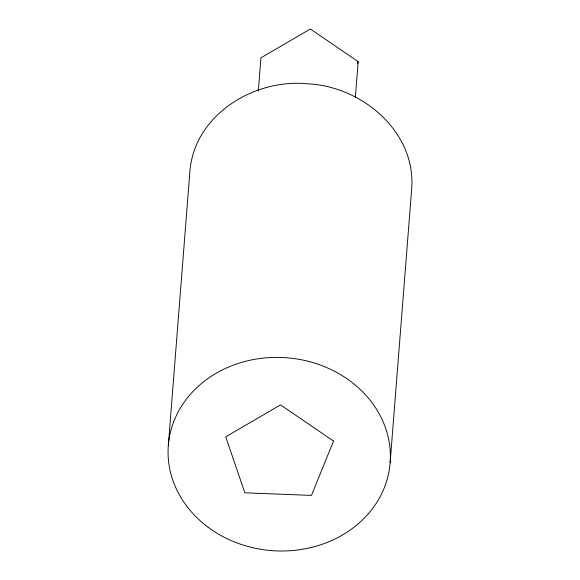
<?xml version="1.0" encoding="UTF-8"?>
<svg xmlns="http://www.w3.org/2000/svg" width="580" height="580" viewBox="0 0 580 580"><rect width="100%" height="100%" fill="white"/><g stroke="black" fill="none" stroke-linecap="round" stroke-linejoin="round"><path stroke-width="0.87" d="M168.301 445.802L189.856 171.919C193.959 114.92 254.374 78.198 307.98 83.853C361.855 86.347 416.085 131.703 411.699 188.703L390.144 462.586M258.317 91.053L260.927 57.84L310.358 29L358.164 61.647L355.337 97.549M357.49 63.307L358.164 61.647M333.529 441.061L311.482 495.407L244.854 492.804L225.721 436.841L280.524 404.869L333.529 441.061M208.198 527.3A111.244 96.722 4.5 0 0 388.788 472.62A111.244 96.722 4.5 0 0 240.686 362.667A111.244 96.722 4.5 0 0 208.198 527.3"/></g></svg>
